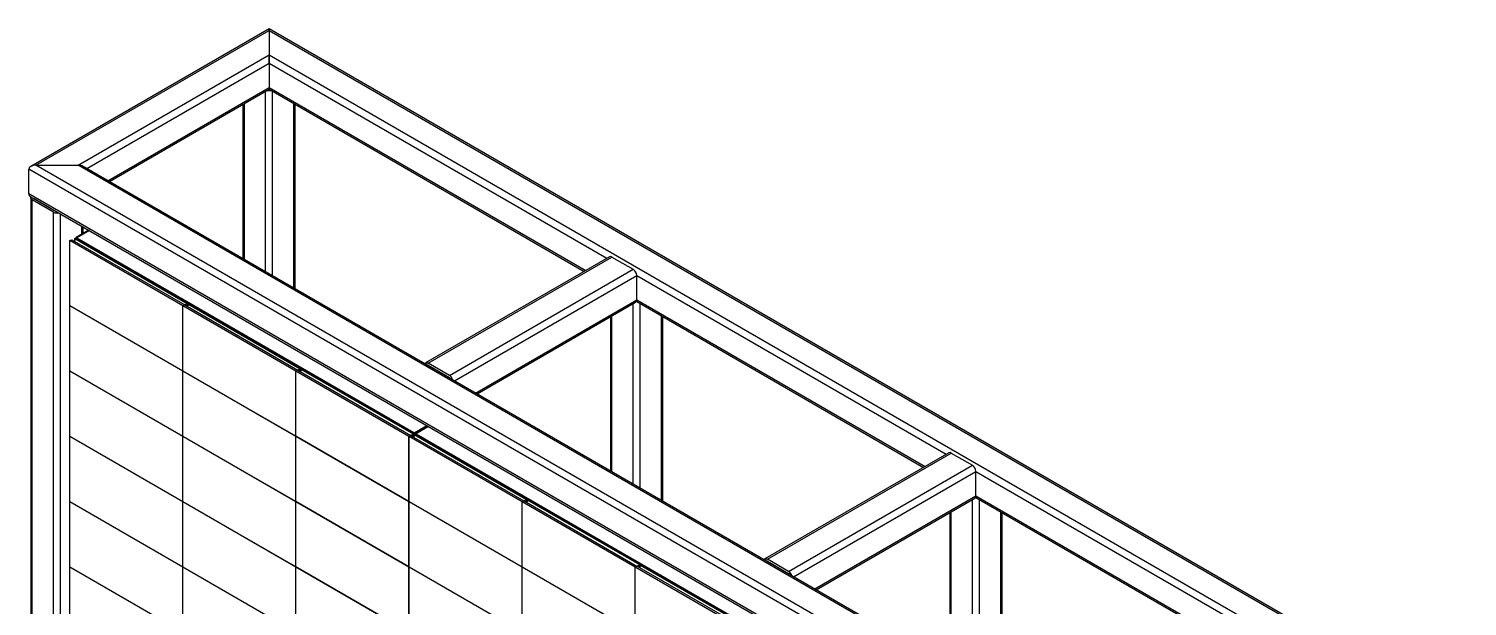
# Model space of a CAD drawing. Header units: millimetres. Extents: x 0 to 594, y 0 to 420.
# Drawn here: x 429.3 to 525.3, y 300.1 to 338.6 of the extents above; entities that cross this region are included whole.
import ezdxf

# ---------------------------------------------------------------- set-up
doc = ezdxf.new("R2010")
doc.units = ezdxf.units.MM

msp = doc.modelspace()

# ---------------------------------------------------------------- linework, layer by layer
at = {"color": 7, "linetype": 'Continuous', "lineweight": 25}
for p, q in [((445.37437, 338.56577), (429.48472, 329.39287)), ((429.81803, 329.47257), (445.37437, 338.45306)), ((541.4028, 283.12974), (445.37437, 338.56577)), ((445.37437, 338.56577), (445.37437, 338.45306)), ((445.37437, 338.45306), (445.37437, 338.56577)), ((445.37437, 338.45306), (541.06949, 283.20945)), ((445.37437, 338.45306), (445.37437, 336.82025)), ((432.64645, 329.47257), (445.37437, 336.82025)), ((445.37437, 336.82025), (538.24106, 283.20945)), ((445.37437, 336.82025), (445.37437, 336.27593)), ((445.37437, 336.27593), (445.37437, 336.82025)), ((445.37437, 336.27593), (445.37437, 334.64285)), ((434.72762, 328.38385), (445.37437, 334.53009)), ((445.37437, 334.64285), (445.37437, 334.53009)), ((445.37437, 334.53009), (445.37437, 334.64285)), ((445.37437, 334.53009), (466.39203, 322.39686)), ((443.62683, 333.52126), (443.62683, 323.24645)), ((447.12192, 321.22877), (447.12192, 333.52126)), ((429.34662, 327.56731), (429.34662, 329.20039)), ((525.51314, 273.68464), (429.34662, 329.20039)), ((429.81803, 329.47257), (432.64645, 329.47257)), ((525.51314, 274.22896), (429.81803, 329.47257)), ((525.51314, 275.86177), (432.64645, 329.47257)), ((525.51314, 275.97448), (432.97976, 329.39287)), ((525.51314, 272.05156), (429.34662, 327.56731)), ((429.48469, 327.29513), (429.48469, 273.9478)), ((429.48472, 327.37484), (525.51314, 271.93881)), ((430.99654, 326.34266), (429.58232, 327.15906)), ((429.58232, 273.81173), (429.58232, 327.15906)), ((431.11439, 326.41069), (429.70017, 327.2271)), ((430.99654, 272.99532), (430.99654, 326.34266)), ((432.97979, 324.9293), (432.97979, 325.35718)), ((432.08861, 324.4479), (432.22736, 324.50707)), ((432.08861, 320.10172), (432.08861, 324.4479)), ((439.62424, 320.09766), (432.08861, 324.4479)), ((432.22736, 324.50707), (432.2274, 324.50705)), ((432.2274, 324.50705), (439.74482, 320.16733)), ((432.41283, 324.58616), (432.46191, 324.60709)), ((432.41283, 324.58616), (439.90606, 320.26041)), ((432.41283, 324.58616), (432.41283, 324.58616)), ((432.41283, 324.41868), (432.41283, 324.58616)), ((432.46191, 324.60709), (439.94873, 320.28504)), ((432.48877, 324.62801), (432.48877, 324.59159)), ((433.35038, 325.14324), (432.51061, 324.65845)), ((432.54596, 324.63804), (432.51061, 324.65845)), ((432.54596, 324.61799), (432.51061, 324.59758)), ((454.98545, 311.62313), (432.51061, 324.59758)), ((433.38574, 325.12283), (432.5286, 324.62801)), ((432.5286, 324.62801), (455.03817, 311.63352)), ((433.38574, 325.12283), (432.54596, 324.63804)), ((455.02081, 311.64354), (432.54596, 324.61799)), ((468.07084, 323.36602), (455.81432, 316.29048)), ((455.98098, 316.27398), (468.23749, 323.34951)), ((468.23749, 323.34951), (469.65171, 322.5331)), ((457.39519, 315.45757), (469.65171, 322.5331)), ((469.88741, 320.49177), (469.88741, 322.12486)), ((439.62424, 315.75149), (432.08861, 320.10172)), ((432.08861, 320.09301), (432.09728, 320.09671)), ((432.08861, 315.74684), (432.08861, 320.09301)), ((439.62424, 315.74278), (432.08861, 320.09301)), ((439.74486, 320.16731), (439.62424, 320.09766)), ((439.62424, 320.09766), (439.763, 320.15684)), ((439.62424, 315.75149), (439.62424, 320.09766)), ((447.15988, 315.74743), (439.62424, 320.09766)), ((439.74482, 320.16733), (439.74486, 320.16731)), ((439.74486, 320.1491), (439.74486, 320.16731)), ((439.763, 320.15684), (439.76303, 320.15682)), ((439.76303, 320.15682), (447.28046, 315.8171)), ((439.90607, 320.26041), (439.90606, 320.26041)), ((439.94873, 320.28504), (439.90607, 320.26041)), ((439.90607, 320.07425), (439.90607, 320.26041)), ((439.94846, 320.23593), (439.99755, 320.25686)), ((439.94847, 320.23593), (439.94846, 320.23593)), ((439.94846, 320.06845), (439.94846, 320.23593)), ((439.94847, 320.23593), (447.4417, 315.91018)), ((439.94873, 320.23605), (439.94873, 320.28504)), ((439.99755, 320.25686), (447.48437, 315.93481)), ((459.24065, 314.23278), (469.81836, 320.33916)), ((469.88744, 320.37901), (489.01945, 309.33433)), ((468.13986, 319.37018), (468.13986, 309.09537)), ((471.63496, 307.0777), (471.63496, 319.37018)), ((439.62424, 311.39661), (432.08861, 315.74684)), ((432.08861, 315.73813), (432.09728, 315.74183)), ((432.08861, 311.39195), (432.08861, 315.73813)), ((439.62424, 311.3879), (432.08861, 315.73813)), ((447.15988, 311.40126), (439.62424, 315.75149)), ((439.63179, 315.74714), (439.62424, 315.74278)), ((439.62424, 315.74278), (439.63292, 315.74648)), ((439.62424, 311.39661), (439.62424, 315.74278)), ((447.15988, 311.39255), (439.62424, 315.74278)), ((447.28049, 315.81708), (447.15988, 315.74743)), ((447.15988, 315.74743), (447.29864, 315.80661)), ((454.69552, 311.3972), (447.15988, 315.74743)), ((447.15988, 311.40126), (447.15988, 315.74743)), ((447.28046, 315.8171), (447.28049, 315.81708)), ((447.28049, 315.79887), (447.28049, 315.81708)), ((447.29864, 315.80661), (447.29867, 315.80659)), ((447.29867, 315.80659), (454.8161, 311.46687)), ((447.48437, 315.93481), (447.4417, 315.91018)), ((447.4417, 315.91018), (447.4417, 315.91018)), ((447.4417, 315.72402), (447.4417, 315.91018)), ((447.4841, 315.8857), (447.53318, 315.90663)), ((447.48411, 315.8857), (447.4841, 315.8857)), ((447.4841, 315.71822), (447.4841, 315.8857)), ((447.48411, 315.8857), (454.97733, 311.55995)), ((447.48437, 315.88582), (447.48437, 315.93481)), ((447.53318, 315.90663), (455.02001, 311.58458)), ((457.39519, 315.45757), (455.98098, 316.27398)), ((455.98098, 316.13789), (457.39519, 315.32148)), ((455.03817, 311.63352), (455.8953, 312.12833)), ((455.05553, 311.64354), (455.8953, 312.12833)), ((455.09088, 311.62313), (455.93066, 312.10792)), ((455.9778, 312.08071), (455.13802, 311.59592)), ((456.01315, 312.0603), (455.15602, 311.56548)), ((456.01315, 312.0603), (455.17338, 311.57551)), ((439.62424, 307.04172), (432.08861, 311.39195)), ((432.08861, 311.38324), (432.09728, 311.38694)), ((432.08861, 307.03707), (432.08861, 311.38324)), ((439.62424, 307.03301), (432.08861, 311.38324)), ((447.15988, 307.04638), (439.62424, 311.39661)), ((439.63179, 311.39225), (439.62424, 311.3879)), ((439.62424, 311.3879), (439.63292, 311.3916)), ((447.15988, 307.03767), (439.62424, 311.3879)), ((439.62424, 307.04172), (439.62424, 311.3879)), ((454.69552, 307.05103), (447.15988, 311.40126)), ((447.16742, 311.39691), (447.15988, 311.39255)), ((447.15988, 311.39255), (447.16856, 311.39625)), ((454.69552, 307.04232), (447.15988, 311.39255)), ((447.15988, 307.04638), (447.15988, 311.39255)), ((454.81613, 311.46685), (454.69552, 311.3972)), ((454.69552, 307.05103), (454.69552, 311.3972)), ((454.71602, 311.38537), (454.85478, 311.44454)), ((462.25166, 307.03513), (454.71602, 311.38537)), ((454.71602, 307.03919), (454.71602, 311.38537)), ((454.8161, 311.46687), (454.81613, 311.46685)), ((454.81613, 311.42806), (454.81613, 311.46685)), ((454.85478, 311.44454), (454.85481, 311.44452)), ((454.85481, 311.44452), (462.37224, 307.1048)), ((454.97734, 311.55995), (454.97733, 311.55995)), ((455.02001, 311.58458), (454.97734, 311.55995)), ((454.97734, 311.37379), (454.97734, 311.55995)), ((455.02081, 311.64354), (454.98545, 311.62313)), ((455.02001, 311.34916), (455.02001, 311.58458)), ((455.04024, 311.52363), (455.08933, 311.54456)), ((455.04025, 311.52363), (455.04024, 311.52363)), ((455.04024, 311.35615), (455.04024, 311.52363)), ((455.04025, 311.52363), (462.53348, 307.19788)), ((455.05553, 311.64354), (455.09088, 311.62313)), ((455.08933, 311.54456), (462.57615, 307.22251)), ((455.11619, 311.56548), (455.11619, 311.52906)), ((455.17338, 311.57551), (455.13802, 311.59592)), ((455.17338, 311.55546), (455.13802, 311.53505)), ((477.61287, 298.5606), (455.13802, 311.53505)), ((455.15602, 311.56548), (477.66558, 298.57099)), ((477.64822, 298.58101), (455.17338, 311.55546)), ((490.69826, 310.30349), (478.44174, 303.22795)), ((478.60839, 303.21145), (490.86491, 310.28698)), ((490.86491, 310.28698), (492.27912, 309.47057)), ((480.02261, 302.39504), (492.27912, 309.47057)), ((492.51483, 307.42924), (492.51483, 309.06233)), ((439.62424, 302.68684), (432.08861, 307.03707)), ((432.08861, 307.02836), (432.09728, 307.03206)), ((439.62424, 302.67813), (432.08861, 307.02836)), ((432.08861, 302.68218), (432.08861, 307.02836)), ((447.15988, 302.69149), (439.62424, 307.04172)), ((439.63179, 307.03737), (439.62424, 307.03301)), ((439.62424, 307.03301), (439.63292, 307.03671)), ((439.62424, 302.68684), (439.62424, 307.03301)), ((447.15988, 302.68278), (439.62424, 307.03301)), ((454.69552, 302.69614), (447.15988, 307.04638)), ((447.16742, 307.04202), (447.15988, 307.03767)), ((447.15988, 307.03767), (447.16856, 307.04137)), ((447.15988, 302.69149), (447.15988, 307.03767)), ((454.69552, 302.68743), (447.15988, 307.03767)), ((454.69552, 307.05103), (454.71602, 307.06642)), ((454.71602, 307.05416), (454.69552, 307.04232)), ((454.69552, 302.69614), (454.69552, 307.04232)), ((462.25166, 302.68896), (454.71602, 307.03919)), ((454.71602, 307.03048), (454.7247, 307.03418)), ((462.25166, 302.68025), (454.71602, 307.03048)), ((454.71602, 302.68431), (454.71602, 307.03048)), ((462.37227, 307.10478), (462.25166, 307.03513)), ((462.25166, 307.03513), (462.39042, 307.09431)), ((462.25166, 302.68896), (462.25166, 307.03513)), ((469.7873, 302.6849), (462.25166, 307.03513)), ((462.37224, 307.1048), (462.37227, 307.10478)), ((462.37227, 307.08657), (462.37227, 307.10478)), ((462.39042, 307.09431), (462.39045, 307.09429)), ((462.39045, 307.09429), (469.90788, 302.75457)), ((462.57615, 307.22251), (462.53348, 307.19788)), ((462.53348, 307.19788), (462.53348, 307.19788)), ((462.53348, 307.01172), (462.53348, 307.19788)), ((462.57588, 307.1734), (462.62496, 307.19433)), ((462.57589, 307.1734), (462.57588, 307.1734)), ((462.57588, 307.00592), (462.57588, 307.1734)), ((462.57589, 307.1734), (470.06911, 302.84765)), ((462.57615, 307.17352), (462.57615, 307.22251)), ((462.62496, 307.19433), (470.11179, 302.87228)), ((481.86807, 301.17025), (492.44578, 307.27663)), ((492.51485, 307.31648), (511.64687, 296.2718)), ((490.76728, 306.30765), (490.76728, 296.03284)), ((494.26237, 294.01517), (494.26237, 306.30765)), ((480.02261, 302.39504), (478.60839, 303.21145)), ((439.62424, 298.33195), (432.08861, 302.68218)), ((432.08861, 302.67347), (432.09728, 302.67717)), ((439.62424, 298.32324), (432.08861, 302.67347)), ((432.08861, 298.3273), (432.08861, 302.67347)), ((447.15988, 298.33661), (439.62424, 302.68684)), ((439.63179, 302.68248), (439.62424, 302.67813)), ((439.62424, 302.67813), (439.63292, 302.68183)), ((439.62424, 298.33195), (439.62424, 302.67813)), ((447.15988, 298.3279), (439.62424, 302.67813)), ((454.69552, 298.34126), (447.15988, 302.69149)), ((447.16742, 302.68714), (447.15988, 302.68278)), ((447.15988, 302.68278), (447.16856, 302.68648)), ((447.15988, 298.33661), (447.15988, 302.68278)), ((454.69552, 298.33255), (447.15988, 302.68278)), ((454.69552, 302.69614), (454.71602, 302.71154)), ((454.71602, 302.69928), (454.69552, 302.68743)), ((454.69552, 298.34126), (454.69552, 302.68743)), ((462.25166, 298.33408), (454.71602, 302.68431)), ((454.71602, 302.6756), (454.7247, 302.6793)), ((454.71602, 298.32942), (454.71602, 302.6756)), ((462.25166, 298.32537), (454.71602, 302.6756)), ((469.7873, 298.33873), (462.25166, 302.68896)), ((462.2592, 302.68461), (462.25166, 302.68025)), ((462.25166, 302.68025), (462.26034, 302.68395)), ((462.25166, 298.33408), (462.25166, 302.68025)), ((469.7873, 298.33002), (462.25166, 302.68025)), ((469.90791, 302.75455), (469.7873, 302.6849)), ((469.7873, 302.6849), (469.92605, 302.74408)), ((469.7873, 298.33873), (469.7873, 302.6849)), ((477.32293, 298.33467), (469.7873, 302.6849)), ((469.90788, 302.75457), (469.90791, 302.75455)), ((469.90791, 302.73634), (469.90791, 302.75455)), ((469.92605, 302.74408), (469.92609, 302.74406)), ((469.92609, 302.74406), (477.44351, 298.40434)), ((470.06912, 302.84765), (470.06911, 302.84765)), ((470.11179, 302.87228), (470.06912, 302.84765)), ((470.06912, 302.66149), (470.06912, 302.84765)), ((470.11152, 302.82317), (470.1606, 302.8441)), ((470.11152, 302.82317), (477.60475, 298.49742)), ((470.11152, 302.82317), (470.11152, 302.82317)), ((470.11152, 302.65569), (470.11152, 302.82317)), ((470.11179, 302.82329), (470.11179, 302.87228)), ((470.1606, 302.8441), (477.64742, 298.52205)), ((478.60839, 303.07536), (480.02261, 302.25895))]:
    msp.add_line(p, q, dxfattribs=at)
at = {"color": 1, "linetype": 'Continuous', "lineweight": 25}
for p, q in [((433.21551, 329.25677), (445.37437, 336.27593)), ((445.37437, 336.27593), (467.90413, 323.26978)), ((434.62996, 328.44023), (445.37437, 334.64285)), ((445.13867, 322.37368), (445.13867, 334.39403)), ((445.37437, 334.64285), (466.48969, 322.45324)), ((445.61008, 322.10154), (445.61008, 334.39403)), ((443.72446, 323.19009), (443.72446, 333.57762)), ((447.02429, 321.28513), (447.02429, 333.57762)), ((429.70017, 327.2271), (429.70017, 327.25046)), ((431.11439, 326.41069), (431.11439, 326.43405)), ((431.46794, 272.99532), (431.46794, 326.22995)), ((432.88215, 324.87293), (432.88215, 325.41354)), ((432.51061, 324.59758), (432.51061, 324.57898)), ((457.72855, 315.1057), (469.88741, 322.12486)), ((469.88741, 322.12486), (490.53155, 310.20725)), ((459.14299, 314.28916), (469.88741, 320.49177)), ((469.88741, 320.49177), (489.11711, 309.39071)), ((469.65171, 308.2226), (469.65171, 320.24295)), ((470.12311, 307.95047), (470.12311, 320.24295)), ((468.23749, 309.03901), (468.23749, 319.42654)), ((471.53733, 307.13406), (471.53733, 319.42654)), ((455.96078, 316.12621), (455.981, 316.13787)), ((457.37523, 315.30967), (457.39544, 315.32133)), ((454.98545, 311.60453), (454.98545, 311.62313)), ((455.09088, 311.62313), (455.09088, 311.54367)), ((455.13802, 311.53505), (455.13802, 311.51645)), ((480.35597, 302.04317), (492.51483, 309.06233)), ((492.51483, 309.06233), (513.15897, 297.14472)), ((481.77041, 301.22663), (492.51483, 307.42924)), ((492.27912, 295.16007), (492.27912, 307.18042)), ((492.51483, 307.42924), (511.74452, 296.32818)), ((492.75053, 294.88794), (492.75053, 307.18042)), ((490.86491, 295.97648), (490.86491, 306.36402)), ((494.16474, 294.07153), (494.16474, 306.36402)), ((478.5882, 303.06368), (478.60841, 303.07534)), ((480.00264, 302.24714), (480.02286, 302.2588))]:
    msp.add_line(p, q, dxfattribs=at)
at = {"color": 7, "linetype": 'Continuous', "lineweight": 25, "flags": 128}
for points in [[(429.58232, 327.15906), (429.54087, 327.18822), (429.51007, 327.22149), (429.4911, 327.25759), (429.48469, 327.29513), (429.4911, 327.33267), (429.50587, 327.36263)], [(455.76645, 316.23839), (455.785, 316.26615), (455.81431, 316.29047), (455.85003, 316.3037), (455.89078, 316.30533), (455.93499, 316.29529), (455.98098, 316.27398)], [(478.39387, 303.17586), (478.41241, 303.20362), (478.44173, 303.22794), (478.47744, 303.24117), (478.51819, 303.2428), (478.56241, 303.23276), (478.60839, 303.21145)]]:
    msp.add_lwpolyline(points, dxfattribs=at)
at = {"color": 7, "linetype": 'Continuous', "lineweight": 25}
for centre, radius, start, end in [((445.37437, 335.01309), 0.56277, 258.009377, 281.990623), ((429.74027, 327.30992), 0.09202, 201.0357129, 244.1705096), ((431.23294, 326.80069), 0.51545, 242.7008892, 283.0303104), ((431.2237, 326.61342), 0.23033, 241.6665321, 264.2546766), ((432.52216, 324.62801), 0.03255, 110.7834208, 249.2165792), ((432.54977, 324.62801), 0.01072, 110.7834208, 249.2165792), ((468.13985, 323.21322), 0.16766, 54.3824225, 114.307119), ((469.37567, 322.10157), 0.51227, 2.6054785, 57.3945217), ((469.72408, 320.47375), 0.16433, 305.0133329, 6.2988475), ((455.9293, 316.06173), 0.09203, 55.838544, 98.9469069), ((457.1168, 315.02387), 0.51536, 16.970983, 57.3038462), ((457.27433, 315.12549), 0.23026, 35.7588667, 58.3392464), ((455.03817, 311.72487), 0.11459, 242.6096722, 297.3903278), ((455.03817, 311.67705), 0.03774, 242.6096722, 297.3903278), ((455.14957, 311.56548), 0.03255, 110.7834208, 249.2165792), ((455.17718, 311.56548), 0.01072, 110.7834208, 249.2165792), ((490.76727, 310.15069), 0.16766, 54.3824225, 114.307119), ((492.00309, 309.03904), 0.51227, 2.6054785, 57.3945217), ((492.35149, 307.41122), 0.16433, 305.0133329, 6.2988475), ((478.55671, 302.9992), 0.09203, 55.838544, 98.9469069), ((479.74422, 301.96134), 0.51536, 16.970983, 57.3038462), ((479.90175, 302.06296), 0.23026, 35.7588667, 58.3392464)]:
    msp.add_arc(centre, radius, start, end, dxfattribs=at)
for centre, major_axis, ratio, start_param, end_param in [((429.81803, 329.20039), (0.4714, 0), 0.57738155, 1.57079633, 3.14159265), ((429.81803, 329.20039), (0.4714, 0), 0.57738155, 1.57079633, 3.14159265), ((432.64645, 329.20039), (0.4714, 0), 0.57738155, 0.78547943, 1.57079633), ((432.64645, 329.20039), (0.4714, 0), 0.57738155, 0.78547943, 1.57079633), ((429.81803, 327.56731), (0.4714, 0), 0.57738155, 3.14159265, 3.92707208), ((429.81803, 327.56731), (0.4714, 0), 0.57738155, 3.14159265, 3.92707208), ((432.31307, 324.56002), (-0.08721, 0.15105), 0.57733463, 3.12426004, 4.55550745), ((439.83354, 320.21855), (0.12333, 0.07121), 0.00007037, 3.90374097, 5.34090561), ((439.84871, 320.20979), (-0.08721, 0.15105), 0.57733463, 3.12426004, 4.55550745), ((447.36918, 315.86832), (0.12333, 0.07121), 0.00007037, 3.90374097, 5.34090561), ((447.38435, 315.85956), (-0.08721, 0.15105), 0.57733463, 3.08566527, 4.55550745), ((454.90481, 311.51809), (0.12333, 0.07121), 0.00007037, 3.90374097, 5.34090561), ((454.94049, 311.49749), (-0.08721, 0.15105), 0.57733463, 3.12426004, 4.55550745), ((462.46096, 307.15602), (0.12333, 0.07121), 0.00007037, 3.90965558, 5.34090562), ((462.47613, 307.14726), (-0.08721, 0.15105), 0.57733463, 3.12426004, 4.55550745), ((469.99659, 302.80579), (0.12333, 0.07121), 0.00007037, 3.90374097, 5.34090561), ((470.01176, 302.79703), (-0.08721, 0.15105), 0.57733463, 3.12426004, 4.55550745)]:
    msp.add_ellipse(centre, major_axis=major_axis, ratio=ratio, start_param=start_param, end_param=end_param, dxfattribs=at)

doc.saveas('drawing.dxf')
